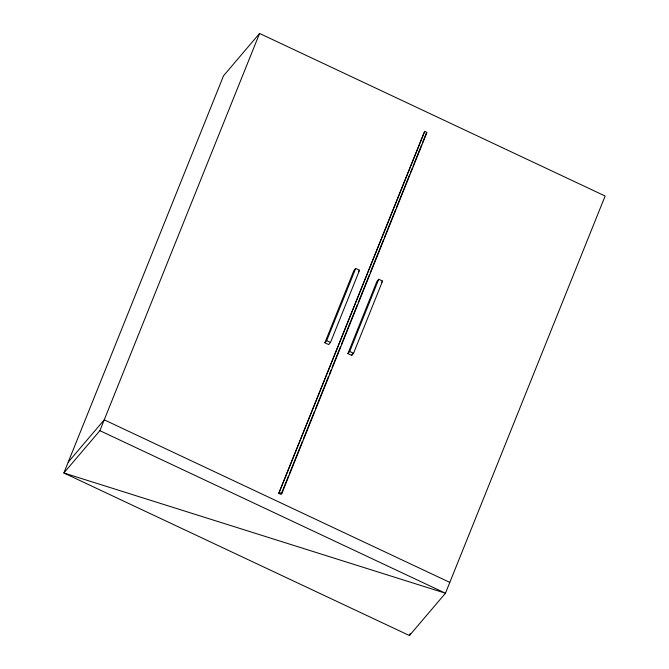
<?xml version="1.0" encoding="UTF-8"?>
<svg xmlns="http://www.w3.org/2000/svg" width="669" height="669" viewBox="0 0 669 669"><rect width="100%" height="100%" fill="white"/><g stroke="black" fill="none" stroke-linecap="round" stroke-linejoin="round"><path stroke-width="1" d="M99.882 430.66L445.462 593.227L63.864 472.983L99.882 430.66L259.564 33.45L605.136 196.017L445.462 593.227L409.436 635.55L63.864 472.983L223.538 75.773L259.564 33.45M324.858 342.771L353.884 270.552L355.691 268.436L359.529 270.243L330.494 342.461L328.696 344.577L324.858 342.771L326.656 340.655L355.691 268.436M278.781 493.346L424.656 131.4L426.964 132.487L281.8 493.588L281.08 494.433L278.781 493.346L424.656 131.4M281.473 493.463L288.473 476.035M289.251 474.104L302.488 441.189M303.266 439.249L314.547 411.176M315.325 409.236L328.563 376.321M329.34 374.389L331.289 369.547M332.067 367.607L340.621 346.308M341.399 344.376L357.363 304.688M358.141 302.748L369.422 274.675M370.2 272.735L383.437 239.82M384.215 237.888L395.496 209.807M396.274 207.875L409.512 174.96M410.289 173.02L412.229 168.178M413.007 166.247L421.57 144.947M422.348 143.007L426.245 133.332M347.897 353.608L376.923 281.39L378.729 279.274L382.568 281.08L353.533 353.299L351.735 355.415L347.897 353.608L349.695 351.493L378.729 279.274M351.735 355.415L352.504 353.491M409.436 635.55L410.214 633.61M68.221 462.154L104.239 419.831L449.811 582.398M358.325 271.656L359.529 270.243M381.363 282.494L382.568 281.08M326.656 340.655L330.494 342.461M349.695 351.493L353.533 353.299M279.5 492.501L281.8 493.588"/></g></svg>
